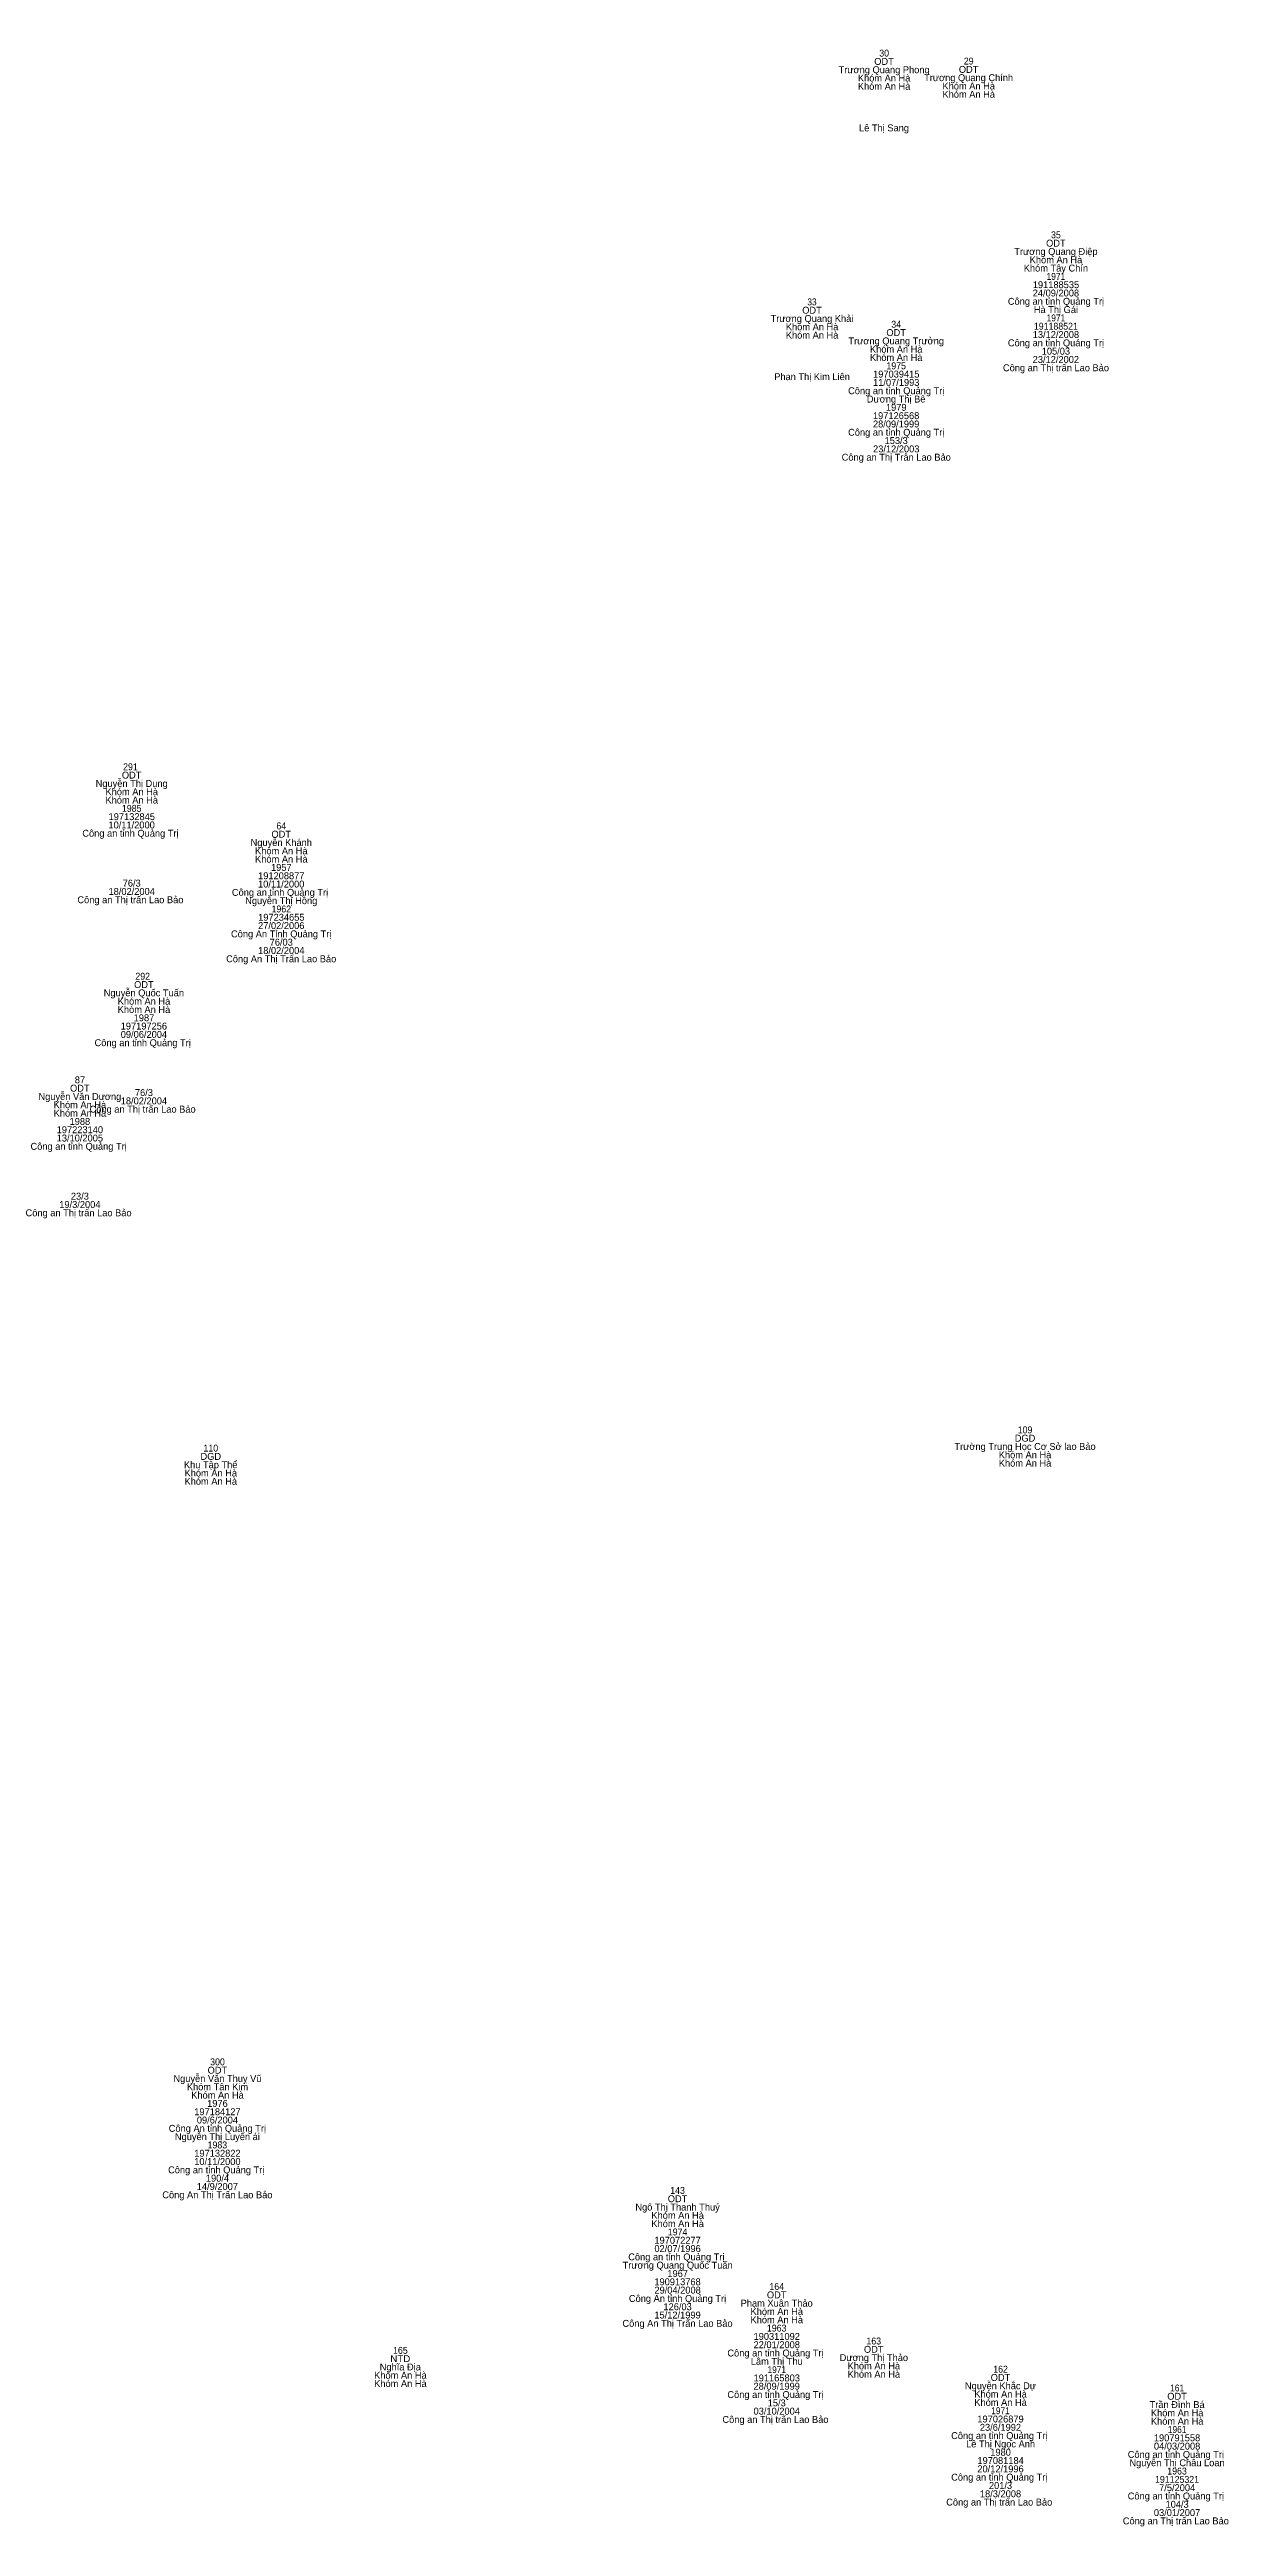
# Model space of a CAD drawing. Header units: metres. Extents: x 536461 to 537503, y 1836996 to 1837501.
# Drawn here: x 537140.9 to 537243, y 1837214.6 to 1837429.3 of the extents above; entities that cross this region are included whole.
import ezdxf
from ezdxf.enums import TextEntityAlignment as Align

# ---------------------------------------------------------------- set-up
doc = ezdxf.new("R2010")
doc.units = ezdxf.units.M
doc.header["$LTSCALE"] = 0.24
doc.layers.add('1', color=7, linetype='Continuous')

msp = doc.modelspace()

# ---------------------------------------------------------------- texts
at = {"layer": '1'}
for s, width, p in [('30', 0.95, (537213.205, 1837428.69)), ('29', 0.95, (537220.535, 1837428)), ('35', 0.95, (537228.09, 1837412.94)), ('1971', 0.9, (537228.09, 1837409.34)), ('33', 0.9, (537206.955, 1837407.13)), ('34', 0.95, (537214.25, 1837405.19)), ('191188521', 0.95, (537228.085, 1837405.02)), ('1971', 0.9, (537228.09, 1837405.74)), ('1975', 0.95, (537214.25, 1837401.59)), ('291 ', 0.95, (537148.01, 1837366.84)), ('1985', 0.95, (537148.01, 1837363.24)), ('64', 0.95, (537160.97, 1837361.72)), ('1962', 0.95, (537160.975, 1837354.52)), ('292 ', 0.95, (537149.07, 1837348.69)), ('109', 0.95, (537225.415, 1837309.38)), ('110', 0.95, (537154.865, 1837307.8)), ('300', 0.95, (537155.445, 1837254.61)), ('1983', 0.95, (537155.435, 1837247.41)), ('143', 0.95, (537195.305, 1837243.47)), ('1974', 0.95, (537195.31, 1837239.87)), ('164', 0.95, (537203.9, 1837235.14)), ('1963', 0.95, (537203.895, 1837231.54)), ('NTD', 1.05, (537171.285, 1837228.89)), ('165', 0.95, (537171.29, 1837229.61)), ('163', 0.95, (537212.305, 1837230.42)), ('1971', 0.9, (537203.9, 1837227.94)), ('162', 0.95, (537223.295, 1837227.98)), ('161', 0.9, (537238.59, 1837226.35)), ('1971', 0.9, (537223.29, 1837224.38)), ('1961', 0.9, (537238.59, 1837222.75)), ('191125321', 0.95, (537238.585, 1837218.43)), ('1963', 0.95, (537238.585, 1837219.15))]:
    msp.add_text(s, height=0.6, dxfattribs=dict(at, width=width)).set_placement(p, align=Align.CENTER)
for s, p in [('Trương Quang Phong', (537213.205, 1837427.25)), ('Khóm An Hà', (537213.205, 1837426.53)), ('ODT', (537213.195, 1837427.97)), ('Trương Quang Chính', (537220.525, 1837426.56)), ('ODT', (537220.525, 1837427.28)), ('Khóm An Hà', (537213.205, 1837425.81)), ('Khóm An Hà', (537220.535, 1837425.84)), ('Khóm An Hà', (537220.535, 1837425.12)), ('Lê Thị Sang', (537213.195, 1837422.21)), ('Trương Quang Điệp', (537228.09, 1837411.5)), ('ODT', (537228.085, 1837412.22)), ('Khóm Tây Chín', (537228.09, 1837410.06)), ('Khóm An Hà', (537228.095, 1837410.78)), ('Công an tỉnh Quảng Trị', (537228.095, 1837407.18)), ('24/09/2008', (537228.09, 1837407.9)), ('191188535', (537228.095, 1837408.62)), ('Trương Quang Khải', (537206.955, 1837405.69)), ('Khóm An Hà', (537206.965, 1837404.97)), ('ODT', (537206.955, 1837406.41)), ('Hà Thị Gái', (537228.09, 1837406.46)), ('Khóm An Hà', (537206.965, 1837404.25)), ('Trương Quang Trưởng', (537214.25, 1837403.75)), ('Khóm An Hà', (537214.255, 1837403.03)), ('ODT', (537214.245, 1837404.47)), ('Công an tỉnh Quảng Trị', (537228.095, 1837403.58)), ('13/12/2008', (537228.09, 1837404.3)), ('105/03', (537228.09, 1837402.86)), ('Phan Thị Kim Liên', (537206.96, 1837400.65)), ('Khóm An Hà', (537214.255, 1837402.31)), ('197039415', (537214.255, 1837400.87)), ('Công an Thị trấn Lao Bảo', (537228.095, 1837401.42)), ('23/12/2002', (537228.085, 1837402.14)), ('Công an tỉnh Quảng Trị', (537214.255, 1837399.43)), ('Dương Thị Bê', (537214.245, 1837398.71)), ('11/07/1993', (537214.255, 1837400.15)), ('28/09/1999', (537214.245, 1837396.55)), ('197126568', (537214.245, 1837397.27)), ('1979', (537214.255, 1837397.99)), ('Công an tỉnh Quảng Trị', (537214.255, 1837395.83)), ('23/12/2003', (537214.255, 1837394.39)), ('153/3', (537214.25, 1837395.11)), ('Công an Thị Trân Lao Bảo', (537214.255, 1837393.67)), ('Nguyễn Thị Dung', (537148.01, 1837365.4)), ('Khóm An Hà', (537148.015, 1837364.68)), ('ODT', (537148.005, 1837366.12)), ('Khóm An Hà', (537148.015, 1837363.96)), ('197132845', (537148.015, 1837362.52)), ('Công an tỉnh Quảng Trị ', (537148.015, 1837361.08)), ('10/11/2000', (537148.005, 1837361.8)), ('Nguyễn Khánh', (537160.97, 1837360.28)), ('ODT', (537160.965, 1837361)), ('Khóm An Hà', (537160.975, 1837359.56)), ('Khóm An Hà', (537160.975, 1837358.84)), ('1957', (537160.975, 1837358.12)), ('18/02/2004', (537148.01, 1837356.04)), ('76/3', (537148.01, 1837356.76)), ('Công an tỉnh Quảng Trị ', (537160.975, 1837355.96)), ('10/11/2000', (537160.965, 1837356.68)), ('191208877', (537160.97, 1837357.4)), ('Công an Thị trấn Lao Bảo ', (537148.01, 1837355.32)), ('Nguyễn Thị Hồng', (537160.97, 1837355.24)), ('197234655', (537160.975, 1837353.8)), ('Công An Tỉnh Quảng Trị', (537160.965, 1837352.36)), ('27/02/2006', (537160.97, 1837353.08)), ('76/03', (537160.97, 1837351.64)), ('Công An Thị Trấn Lao Bảo', (537160.965, 1837350.2)), ('18/02/2004', (537160.97, 1837350.92)), ('Nguyễn Quốc Tuấn', (537149.065, 1837347.25)), ('ODT', (537149.065, 1837347.97)), ('Khóm An Hà', (537149.075, 1837346.53)), ('Khóm An Hà', (537149.075, 1837345.81)), ('1987', (537149.075, 1837345.09)), ('Công an tỉnh Quảng Trị ', (537149.075, 1837342.93)), ('09/06/2004', (537149.07, 1837343.65)), ('197197256', (537149.065, 1837344.37)), ('Nguyễn Văn Dương', (537143.52, 1837338.27)), ('ODT', (537143.515, 1837338.99)), ('87', (537143.525, 1837339.71)), ('76/3', (537149.07, 1837338.61)), ('Khóm An Hà', (537143.525, 1837337.55)), ('Khóm An Hà', (537143.525, 1837336.83)), ('Công an Thị trấn Lao Bảo ', (537149.07, 1837337.17)), ('18/02/2004', (537149.07, 1837337.89)), ('197223140', (537143.52, 1837335.39)), ('13/10/2005', (537143.52, 1837334.67)), ('1988', (537143.52, 1837336.11)), ('Công an tỉnh Quảng Trị ', (537143.525, 1837333.95)), ('Công an Thị trấn Lao Bảo ', (537143.52, 1837328.19)), ('19/3/2004', (537143.52, 1837328.91)), ('23/3', (537143.52, 1837329.63)), ('DGD', (537225.415, 1837308.66)), ('Khu Tập Thể', (537154.855, 1837306.36)), ('DGD', (537154.865, 1837307.08)), ('Trường Trung Học Cơ Sở lao Bảo', (537225.415, 1837307.94)), ('Khóm An Hà', (537225.415, 1837307.22)), ('Khóm An Hà', (537225.415, 1837306.5)), ('Khóm An Hà', (537154.865, 1837305.64)), ('Khóm An Hà', (537154.865, 1837304.92)), ('Nguyễn Văn Thuỵ Vũ', (537155.44, 1837253.17)), ('Khóm Tân Kim', (537155.445, 1837252.45)), ('ODT', (537155.435, 1837253.89)), ('Khóm An Hà', (537155.445, 1837251.73)), ('1976', (537155.44, 1837251.01)), ('Công An tỉnh Quảng Trị', (537155.435, 1837248.85)), ('Nguyễn Thị Luyến ái', (537155.435, 1837248.13)), ('197184127', (537155.44, 1837250.29)), ('09/6/2004', (537155.44, 1837249.57)), ('197132822', (537155.44, 1837246.69)), ('Công an tỉnh Quảng Trị ', (537155.445, 1837245.25)), ('10/11/2000', (537155.435, 1837245.97)), ('190/4', (537155.445, 1837244.53)), ('Công An Thị Trấn Lao Bảo', (537155.435, 1837243.09)), ('14/9/2007', (537155.435, 1837243.81)), ('Ngô Thị Thanh Thuý', (537195.31, 1837242.03)), ('ODT', (537195.305, 1837242.75)), ('Khóm An Hà', (537195.315, 1837241.31)), ('Khóm An Hà', (537195.315, 1837240.59)), ('Công an tỉnh Quảng Trị ', (537195.315, 1837237.71)), ('02/07/1996', (537195.31, 1837238.43)), ('197072277', (537195.31, 1837239.15)), ('Trương Quang Quốc Tuấn', (537195.315, 1837236.99)), ('190913768', (537195.305, 1837235.55)), ('1967', (537195.315, 1837236.27)), ('Công An tỉnh Quảng Trị', (537195.305, 1837234.11)), ('29/04/2008', (537195.31, 1837234.83)), ('126/03', (537195.31, 1837233.39)), ('Phạm Xuân Thảo', (537203.895, 1837233.7)), ('ODT', (537203.895, 1837234.42)), ('Công An Thị Trấn Lao Bảo', (537195.305, 1837231.95)), ('15/12/1999', (537195.305, 1837232.67)), ('Khóm An Hà', (537203.905, 1837232.98)), ('Khóm An Hà', (537203.905, 1837232.26)), ('Công an tỉnh Quảng Trị ', (537203.905, 1837229.38)), ('22/01/2008', (537203.9, 1837230.1)), ('190311092', (537203.9, 1837230.82)), ('Dương Thị Thảo', (537212.315, 1837228.98)), ('ODT', (537212.305, 1837229.7)), ('Khóm An Hà', (537171.295, 1837227.45)), ('Khóm An Hà', (537171.295, 1837226.73)), ('Nghĩa Địa', (537171.285, 1837228.17)), ('Lâm Thị Thu', (537203.905, 1837228.66)), ('191165803', (537203.9, 1837227.22)), ('Khóm An Hà', (537212.315, 1837228.26)), ('Khóm An Hà', (537212.315, 1837227.54)), ('ODT', (537223.285, 1837227.26)), ('Công an tỉnh Quảng Trị ', (537203.905, 1837225.78)), ('28/09/1999', (537203.895, 1837226.5)), ('15/3', (537203.9, 1837225.06)), ('Nguyễn Khắc Dự', (537223.285, 1837226.54)), ('Khóm An Hà', (537223.295, 1837225.82)), ('Khóm An Hà', (537223.295, 1837225.1)), ('Trần Đình Bá', (537238.59, 1837224.91)), ('ODT', (537238.585, 1837225.63)), ('Công an Thị trấn Lao Bảo ', (537203.9, 1837223.62)), ('03/10/2004', (537203.9, 1837224.34)), ('197026879', (537223.29, 1837223.66)), ('23/6/1992', (537223.285, 1837222.94)), ('Khóm An Hà', (537238.595, 1837224.19)), ('Khóm An Hà', (537238.595, 1837223.47)), ('Công an tỉnh Quảng Trị ', (537223.295, 1837222.22)), ('Lê Thị Ngọc Anh', (537223.295, 1837221.5)), ('1980', (537223.295, 1837220.78)), ('Công an tỉnh Quảng Trị ', (537238.595, 1837220.59)), ('04/03/2008', (537238.59, 1837221.31)), ('190791558', (537238.585, 1837222.03)), ('Công an tỉnh Quảng Trị ', (537223.295, 1837218.62)), ('20/12/1996', (537223.29, 1837219.34)), ('197081184', (537223.295, 1837220.06)), ('Nguyễn Thị Châu Loan', (537238.585, 1837219.87)), ('Công an Thị trấn Lao Bảo ', (537223.29, 1837216.46)), ('18/3/2008', (537223.29, 1837217.18)), ('201/3', (537223.29, 1837217.9)), ('Công an tỉnh Quảng Trị ', (537238.595, 1837216.99)), ('7/5/2004', (537238.595, 1837217.71)), ('104/3', (537238.59, 1837216.27)), ('Công an Thị trấn Lao Bảo ', (537238.59, 1837214.83)), ('03/01/2007', (537238.585, 1837215.55))]:
    msp.add_text(s, height=0.6, dxfattribs=at).set_placement(p, align=Align.CENTER)

doc.saveas('drawing.dxf')
